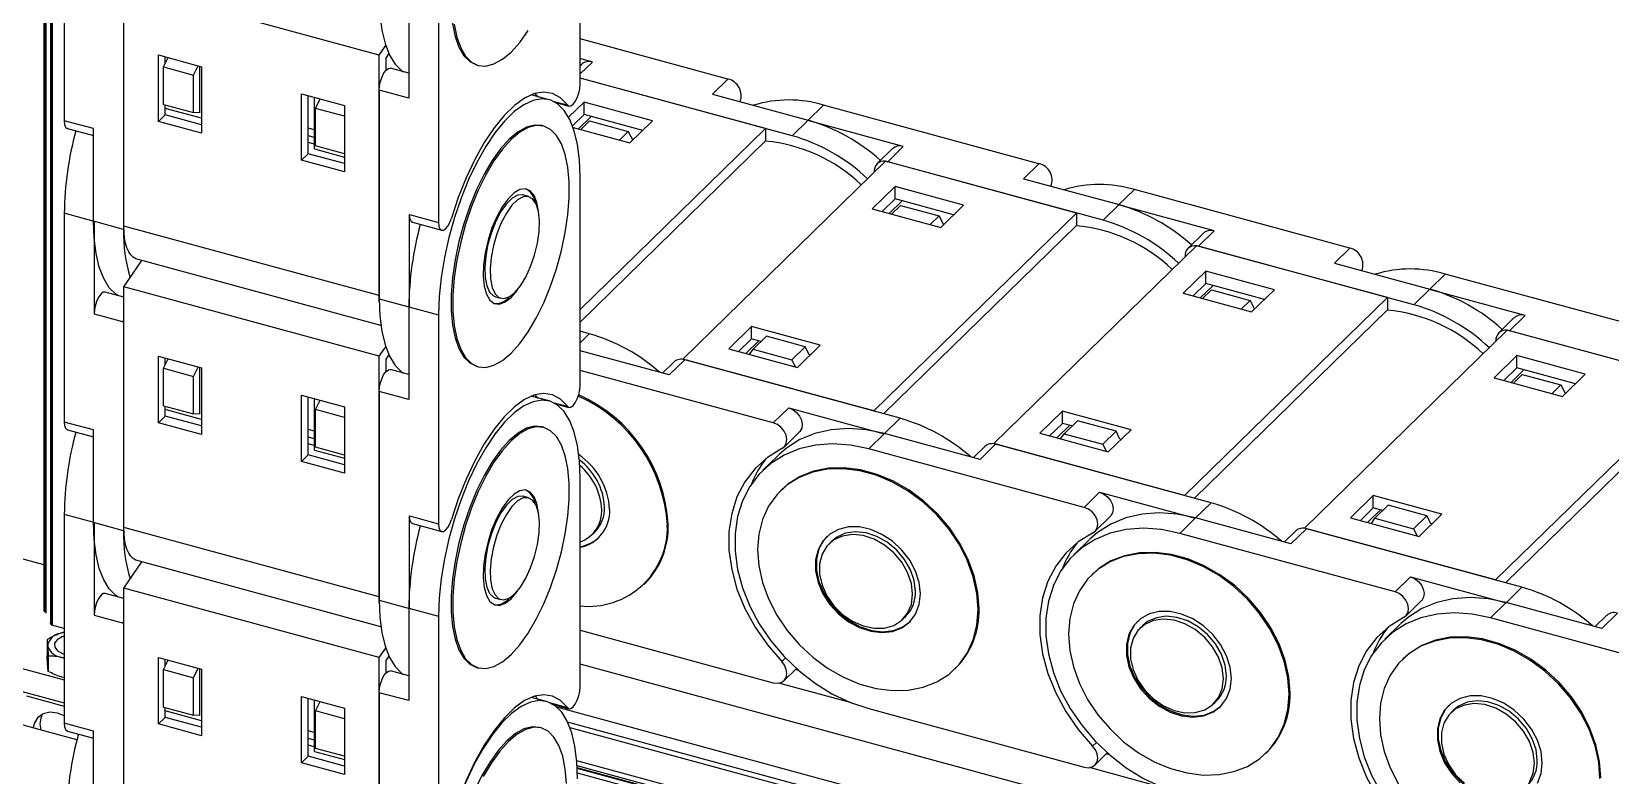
# Model space of a CAD drawing. Header units: millimetres. Extents: x 0 to 3353, y 0 to 2591.
# Drawn here: x 1876 to 2081.7, y 2197.6 to 2294.6 of the extents above; entities that cross this region are included whole.
import ezdxf

# ---------------------------------------------------------------- set-up
doc = ezdxf.new("R2010")
doc.units = ezdxf.units.MM
doc.header["$LTSCALE"] = 12

msp = doc.modelspace()

# ---------------------------------------------------------------- linework, layer by layer
at = {"color": 7, "linetype": 'Continuous', "lineweight": 25}
for p, q in [((1947.48, 2287.69), (1947.48, 2314.89)), ((1880.27, 2310.15), (1880.27, 2282.95)), ((1921.28, 2291.51), (1888.03, 2300.55)), ((1888.03, 2269.22), (1888.03, 2300.55)), ((1877.59, 2298.96), (1877.59, 2219.1)), ((1877.68, 2298.77), (1877.68, 2218.91)), ((1925.15, 2297.95), (1925.15, 2285.89)), ((1878.48, 2297.46), (1878.48, 2217.6)), ((1878.54, 2297.34), (1878.54, 2217.4)), ((1878.71, 2297.06), (1878.71, 2217.2)), ((1888.01, 2295.99), (1888.01, 2268.79)), ((1929.05, 2296.89), (1929.05, 2269.7)), ((1921.28, 2291.51), (1922.15, 2292.76)), ((1922.56, 2291.7), (1922.16, 2291.12)), ((1966.75, 2288.36), (1947.48, 2293.6)), ((1892.54, 2291.52), (1898.16, 2289.99)), ((1892.54, 2282.86), (1892.54, 2291.52)), ((1893.2, 2289.95), (1893.81, 2291.17)), ((1893.2, 2289.95), (1897.09, 2288.89)), ((1893.2, 2285.06), (1893.2, 2289.95)), ((1893.42, 2290.39), (1893.42, 2291.28)), ((1897.09, 2288.89), (1897.7, 2290.11)), ((1897.91, 2290.06), (1897.91, 2283.96)), ((1898.16, 2289.99), (1898.16, 2281.33)), ((1921.28, 2260.18), (1921.28, 2291.51)), ((1922.16, 2291.12), (1922.16, 2289.48)), ((1925.15, 2289.13), (1922.76, 2289.78)), ((1934, 2290.21), (1934.22, 2290.15)), ((1949.08, 2290.6), (1947.48, 2291.04)), ((1947.68, 2290.32), (1947.48, 2290.12)), ((1897.09, 2284), (1897.09, 2288.89)), ((1975.11, 2280.99), (1947.48, 2288.5)), ((1971.65, 2281.92), (1947.48, 2288.49)), ((1966.75, 2288.36), (1964.75, 2286.4)), ((1911.16, 2277.8), (1911.16, 2286.46)), ((1911.16, 2286.46), (1916.77, 2284.93)), ((1912.04, 2278.65), (1912.04, 2286.22)), ((1912.86, 2279.28), (1912.86, 2285.99)), ((1913.02, 2284.56), (1913.63, 2285.78)), ((1921.31, 2286.94), (1921.31, 2259.74)), ((1925.15, 2285.89), (1921.31, 2286.94)), ((1943.44, 2285.69), (1941.11, 2286.32)), ((1942.01, 2286.03), (1941.62, 2286.5)), ((1964.75, 2286.4), (1977.19, 2283.02)), ((1893.42, 2283.71), (1892.54, 2282.86)), ((1893.2, 2285.06), (1897.09, 2284)), ((1893.42, 2283.71), (1893.42, 2285)), ((1898.16, 2283.27), (1893.42, 2284.56)), ((1898.16, 2282.43), (1893.42, 2283.71)), ((1897.91, 2283.96), (1897.09, 2284)), ((1916.77, 2283.54), (1913.02, 2284.56)), ((1913.02, 2279.67), (1913.02, 2284.56)), ((1916.77, 2284.93), (1916.77, 2276.27)), ((1944.3, 2285.32), (1946.02, 2284.85)), ((1948, 2285.38), (1945.99, 2283.41)), ((1948, 2283.76), (1946.49, 2282.29)), ((1947.27, 2281.88), (1948.94, 2283.51)), ((1956.93, 2282.95), (1948, 2285.38)), ((1948, 2283.76), (1948, 2285.38)), ((1955.64, 2281.69), (1948, 2283.76)), ((1977.14, 2282.97), (1979.2, 2284.98)), ((2007.26, 2277.35), (1979.2, 2284.98)), ((1884.07, 2281.92), (1880.27, 2282.95)), ((1880.68, 2281.93), (1884.07, 2281.01)), ((1884.07, 2269.86), (1884.07, 2281.92)), ((1898.16, 2281.33), (1892.54, 2282.86)), ((1912.86, 2281.75), (1912.04, 2281.98)), ((1942.75, 2282.25), (1942.52, 2282.31)), ((1946.57, 2282.07), (1953.97, 2280.06)), ((1947.48, 2258.33), (1971.65, 2281.92)), ((1948.72, 2282.92), (1947.57, 2281.8)), ((1948.72, 2282.92), (1953.76, 2281.55)), ((1953.76, 2281.55), (1952.61, 2280.43)), ((1953.76, 2281.55), (1954.33, 2280.41)), ((1953.97, 2280.06), (1956.93, 2282.95)), ((1971.65, 2281.92), (1971.65, 2280.31)), ((1975.11, 2280.99), (1977.19, 2283.02)), ((1989.59, 2279.59), (1977.14, 2282.97)), ((1912.86, 2280.76), (1912.04, 2280.99)), ((1912.86, 2279.88), (1912.04, 2280.11)), ((1912.86, 2279.28), (1916.77, 2278.21)), ((1916.77, 2278.65), (1913.02, 2279.67)), ((1971.65, 2280.31), (1947.48, 2256.71)), ((1988.19, 2279.31), (1986.16, 2277.33)), ((1987.56, 2277.61), (1989.59, 2279.59)), ((1912.04, 2278.65), (1911.16, 2277.8)), ((1916.77, 2276.27), (1911.16, 2277.8)), ((1916.77, 2277.37), (1912.04, 2278.65)), ((1960.86, 2251.89), (1987.28, 2277.67)), ((2012.16, 2270.91), (1987.28, 2277.67)), ((1987.33, 2277.66), (1987.56, 2277.61)), ((2015.62, 2269.98), (1987.56, 2277.61)), ((2007.26, 2277.35), (2005.25, 2275.39)), ((1947.48, 2248.43), (1947.48, 2275.63)), ((2005.25, 2275.39), (2017.7, 2272.01)), ((1940.77, 2273.07), (1940.07, 2273.27)), ((1988.51, 2274.37), (1985.54, 2271.47)), ((1997.44, 2271.94), (1988.51, 2274.37)), ((1988.51, 2272.76), (1988.51, 2274.37)), ((2017.65, 2271.97), (2019.7, 2273.97)), ((2047.77, 2266.34), (2019.7, 2273.97)), ((1985.54, 2271.47), (1994.48, 2269.05)), ((1988.51, 2272.76), (1986.84, 2271.12)), ((1987.77, 2270.87), (1989.44, 2272.5)), ((1989.23, 2271.91), (1988.07, 2270.79)), ((1996.15, 2270.68), (1988.51, 2272.76)), ((1989.23, 2271.91), (1994.27, 2270.54)), ((1994.48, 2269.05), (1997.44, 2271.94)), ((2015.62, 2269.98), (2017.7, 2272.01)), ((2030.09, 2268.58), (2017.65, 2271.97)), ((1884.16, 2269.83), (1880.27, 2270.89)), ((1880.27, 2270.89), (1880.27, 2243.69)), ((1888.01, 2268.79), (1884.07, 2269.86)), ((1884.16, 2269.83), (1884.16, 2257.77)), ((1921.28, 2260.18), (1888.03, 2269.22)), ((1925.24, 2270.73), (1929.05, 2269.7)), ((1925.24, 2258.69), (1925.24, 2270.73)), ((1925.65, 2269.71), (1929.45, 2268.68)), ((1985.74, 2245.13), (2012.16, 2270.91)), ((2012.16, 2269.3), (1987.02, 2244.77)), ((1994.27, 2270.54), (1993.11, 2269.42)), ((1994.27, 2270.54), (1994.84, 2269.4)), ((2012.16, 2270.91), (2012.16, 2269.3)), ((2028.7, 2268.3), (2026.67, 2266.32)), ((2028.06, 2266.6), (2030.09, 2268.58)), ((1921.53, 2256.27), (1889.59, 2264.95)), ((2001.37, 2240.88), (2027.78, 2266.66)), ((2052.66, 2259.9), (2027.78, 2266.66)), ((2027.83, 2266.65), (2028.06, 2266.6)), ((2056.13, 2258.97), (2028.06, 2266.6)), ((2047.77, 2266.34), (2045.76, 2264.38)), ((1888.03, 2261.29), (1890.4, 2264.73)), ((2029.01, 2263.36), (2026.05, 2260.47)), ((2037.95, 2260.93), (2029.01, 2263.36)), ((2029.01, 2261.75), (2029.01, 2263.36)), ((2045.76, 2264.38), (2058.2, 2261)), ((2058.16, 2260.96), (2060.21, 2262.96)), ((2088.27, 2255.33), (2060.21, 2262.96)), ((1921.28, 2252.25), (1888.03, 2261.29)), ((1888.03, 2229.96), (1888.03, 2261.29)), ((2029.01, 2261.75), (2027.34, 2260.12)), ((2028.28, 2259.86), (2029.95, 2261.49)), ((2029.73, 2260.91), (2028.58, 2259.78)), ((2036.66, 2259.67), (2029.01, 2261.75)), ((2029.73, 2260.91), (2034.78, 2259.54)), ((2034.98, 2258.04), (2037.95, 2260.93)), ((2056.13, 2258.97), (2058.2, 2261)), ((2070.6, 2257.57), (2058.16, 2260.96)), ((1888.03, 2259.96), (1885.62, 2260.62)), ((1921.31, 2259.41), (1921.28, 2260.18)), ((1936.46, 2260), (1937.17, 2259.81)), ((2026.05, 2260.47), (2034.98, 2258.04)), ((2026.25, 2234.12), (2052.66, 2259.9)), ((2034.78, 2259.54), (2033.62, 2258.41)), ((2034.78, 2259.54), (2035.34, 2258.39)), ((2052.66, 2259.9), (2052.66, 2258.29)), ((1884.16, 2257.77), (1888.01, 2256.73)), ((1888.01, 2256.73), (1888.03, 2257.12)), ((1888.01, 2256.73), (1888.01, 2229.53)), ((1925.15, 2258.69), (1929.05, 2257.64)), ((1925.15, 2258.69), (1925.15, 2246.63)), ((1929.05, 2257.64), (1929.05, 2230.44)), ((2052.66, 2258.29), (2027.53, 2233.76)), ((2069.2, 2257.29), (2067.17, 2255.31)), ((2068.57, 2255.59), (2070.6, 2257.57)), ((1948.67, 2255.19), (1947.48, 2255.51)), ((1969.82, 2256.12), (1966.85, 2253.23)), ((1978.75, 2253.7), (1969.82, 2256.12)), ((1969.82, 2254.51), (1969.82, 2256.12)), ((1970.02, 2253.17), (1971.76, 2254.87)), ((1976.8, 2253.5), (1971.76, 2254.87)), ((2041.88, 2229.87), (2068.29, 2255.65)), ((2093.17, 2248.89), (2068.29, 2255.65)), ((2068.34, 2255.64), (2068.57, 2255.59)), ((2096.63, 2247.97), (2068.57, 2255.59)), ((1921.28, 2252.25), (1922.15, 2253.5)), ((1959.09, 2249.82), (1947.48, 2252.98)), ((1966.85, 2253.23), (1975.79, 2250.8)), ((1969.82, 2254.51), (1968.14, 2252.88)), ((1970.75, 2254.26), (1969.08, 2252.63)), ((1969.56, 2252.49), (1970.02, 2253.17)), ((1971.05, 2254.18), (1969.82, 2254.51)), ((1970.02, 2253.17), (1975.06, 2251.8)), ((1975.06, 2251.8), (1976.8, 2253.5)), ((1975.79, 2250.8), (1978.75, 2253.7)), ((1977.31, 2252.48), (1976.8, 2253.5)), ((1892.54, 2252.26), (1898.16, 2250.73)), ((1892.54, 2243.6), (1892.54, 2252.26)), ((1893.2, 2250.69), (1893.81, 2251.91)), ((1893.2, 2250.69), (1897.09, 2249.63)), ((1893.2, 2245.8), (1893.2, 2250.69)), ((1893.42, 2251.13), (1893.42, 2252.02)), ((1897.09, 2249.63), (1897.7, 2250.85)), ((1897.91, 2250.8), (1897.91, 2244.71)), ((1898.16, 2250.73), (1898.16, 2242.07)), ((1921.28, 2220.93), (1921.28, 2252.25)), ((1922.56, 2252.44), (1922.16, 2251.86)), ((1922.16, 2251.86), (1922.16, 2250.22)), ((1925.15, 2249.87), (1922.76, 2250.52)), ((1934, 2250.95), (1934.22, 2250.89)), ((1959.72, 2251.52), (1958.22, 2250.06)), ((1961.12, 2251.81), (1959.09, 2249.82)), ((1960.86, 2251.89), (1960.85, 2251.86)), ((1985.74, 2245.13), (1960.86, 2251.89)), ((1989.18, 2244.18), (1961.12, 2251.81)), ((1975.06, 2251.8), (1975.52, 2250.87)), ((1977.46, 2252.44), (1977.31, 2252.48)), ((2069.52, 2252.35), (2066.56, 2249.46)), ((2069.52, 2250.74), (2067.85, 2249.11)), ((2068.79, 2248.85), (2070.46, 2250.48)), ((2078.45, 2249.92), (2069.52, 2252.35)), ((2069.52, 2250.74), (2069.52, 2252.35)), ((2077.16, 2248.66), (2069.52, 2250.74)), ((1897.09, 2244.74), (1897.09, 2249.63)), ((1972.65, 2243.58), (1947.48, 2250.42)), ((2066.56, 2249.46), (2075.49, 2247.03)), ((2066.76, 2223.11), (2093.17, 2248.89)), ((2070.24, 2249.9), (2069.09, 2248.77)), ((2070.24, 2249.9), (2075.28, 2248.53)), ((2075.28, 2248.53), (2074.13, 2247.4)), ((2075.28, 2248.53), (2075.85, 2247.38)), ((2075.49, 2247.03), (2078.45, 2249.92)), ((1911.16, 2238.54), (1911.16, 2247.2)), ((1911.16, 2247.2), (1916.77, 2245.67)), ((1912.04, 2239.4), (1912.04, 2246.96)), ((1912.86, 2240.02), (1912.86, 2246.73)), ((1913.02, 2245.3), (1913.63, 2246.53)), ((1921.31, 2247.68), (1921.31, 2220.48)), ((1925.15, 2246.63), (1921.31, 2247.68)), ((1943.44, 2246.43), (1941.11, 2247.07)), ((1942.01, 2246.77), (1941.62, 2247.24)), ((2093.17, 2247.28), (2068.04, 2222.75)), ((1893.42, 2244.46), (1892.54, 2243.6)), ((1893.2, 2245.8), (1897.09, 2244.74)), ((1893.42, 2244.46), (1893.42, 2245.74)), ((1898.16, 2244.02), (1893.42, 2245.3)), ((1898.16, 2243.17), (1893.42, 2244.46)), ((1897.91, 2244.71), (1897.09, 2244.74)), ((1916.77, 2244.28), (1913.02, 2245.3)), ((1913.02, 2240.41), (1913.02, 2245.3)), ((1916.77, 2245.67), (1916.77, 2237.01)), ((1944.3, 2246.06), (1946.02, 2245.59)), ((1972.65, 2243.58), (1974.66, 2245.53)), ((1974.66, 2245.53), (1987.1, 2242.15)), ((1985.74, 2245.13), (1985.74, 2245.11)), ((2010.32, 2245.12), (2007.36, 2242.22)), ((2019.26, 2242.69), (2010.32, 2245.12)), ((2010.32, 2243.5), (2010.32, 2245.12)), ((1884.07, 2242.66), (1880.27, 2243.69)), ((1880.68, 2242.68), (1884.07, 2241.75)), ((1884.07, 2230.6), (1884.07, 2242.66)), ((1898.16, 2242.07), (1892.54, 2243.6)), ((1912.86, 2242.49), (1912.04, 2242.72)), ((1942.75, 2243), (1942.52, 2243.06)), ((1974.05, 2240.43), (1976.06, 2242.39)), ((1989.18, 2244.18), (1987.1, 2242.15)), ((2010.32, 2243.5), (2008.65, 2241.87)), ((2011.26, 2243.25), (2009.59, 2241.62)), ((2011.56, 2243.17), (2010.32, 2243.5)), ((2010.53, 2242.16), (2012.27, 2243.86)), ((2017.31, 2242.49), (2012.27, 2243.86)), ((2015.57, 2240.79), (2017.31, 2242.49)), ((2016.29, 2239.8), (2019.26, 2242.69)), ((2017.82, 2241.47), (2017.31, 2242.49)), ((1912.86, 2241.5), (1912.04, 2241.73)), ((1912.86, 2240.62), (1912.04, 2240.85)), ((1916.77, 2239.39), (1913.02, 2240.41)), ((1987.15, 2242.2), (1985.1, 2240.19)), ((2013.16, 2232.57), (1985.1, 2240.19)), ((1999.59, 2238.82), (1987.15, 2242.2)), ((2000.23, 2240.51), (1998.73, 2239.05)), ((2001.62, 2240.8), (1999.59, 2238.82)), ((2001.37, 2240.88), (2001.36, 2240.85)), ((2026.25, 2234.12), (2001.37, 2240.88)), ((2029.69, 2233.17), (2001.62, 2240.8)), ((2007.36, 2242.22), (2016.29, 2239.8)), ((2010.07, 2241.49), (2010.53, 2242.16)), ((2010.53, 2242.16), (2015.57, 2240.79)), ((2015.57, 2240.79), (2016.03, 2239.87)), ((2017.96, 2241.43), (2017.82, 2241.47)), ((1912.04, 2239.4), (1911.16, 2238.54)), ((1916.77, 2237.01), (1911.16, 2238.54)), ((1916.77, 2238.11), (1912.04, 2239.4)), ((1912.86, 2240.02), (1916.77, 2238.96)), ((1973.31, 2239.36), (1971.3, 2237.4)), ((1947.48, 2209.17), (1947.48, 2236.37)), ((1973.75, 2234.89), (1973.63, 2234.78)), ((2013.16, 2232.57), (2015.17, 2234.53)), ((2015.17, 2234.53), (2027.61, 2231.14)), ((2026.25, 2234.12), (2026.25, 2234.1)), ((2050.83, 2234.11), (2047.87, 2231.21)), ((2059.76, 2231.68), (2050.83, 2234.11)), ((2050.83, 2232.5), (2050.83, 2234.11)), ((1940.77, 2233.82), (1940.07, 2234.01)), ((2029.69, 2233.17), (2027.61, 2231.14)), ((2050.83, 2232.5), (2049.16, 2230.86)), ((2051.77, 2232.24), (2050.09, 2230.61)), ((2052.07, 2232.16), (2050.83, 2232.5)), ((2051.04, 2231.15), (2052.77, 2232.85)), ((2057.82, 2231.48), (2052.77, 2232.85)), ((1881.92, 2202.29), (1776.6, 2230.91)), ((1884.16, 2230.58), (1880.27, 2231.63)), ((1880.27, 2231.63), (1880.27, 2204.44)), ((1888.01, 2229.53), (1884.07, 2230.6)), ((1884.16, 2230.58), (1884.16, 2218.52)), ((1921.28, 2220.93), (1888.03, 2229.96)), ((1925.24, 2231.47), (1929.05, 2230.44)), ((1925.24, 2219.41), (1925.24, 2231.47)), ((1925.65, 2230.45), (1929.45, 2229.42)), ((2014.56, 2229.42), (2016.56, 2231.38)), ((2027.66, 2231.19), (2025.6, 2229.18)), ((2040.1, 2227.81), (2027.66, 2231.19)), ((2047.87, 2231.21), (2056.8, 2228.79)), ((2050.58, 2230.48), (2051.04, 2231.15)), ((2051.04, 2231.15), (2056.08, 2229.78)), ((2056.08, 2229.78), (2057.82, 2231.48)), ((2056.8, 2228.79), (2059.76, 2231.68)), ((2058.32, 2230.46), (2057.82, 2231.48)), ((2058.47, 2230.42), (2058.32, 2230.46)), ((1949.02, 2228.99), (1949.39, 2229.35)), ((1980.3, 2228.18), (1979.92, 2227.82)), ((2013.82, 2228.35), (2011.81, 2226.39)), ((2053.67, 2221.56), (2025.6, 2229.18)), ((2040.73, 2229.51), (2039.23, 2228.04)), ((2042.13, 2229.79), (2040.1, 2227.81)), ((2041.88, 2229.87), (2041.87, 2229.84)), ((2066.76, 2223.11), (2041.88, 2229.87)), ((2070.19, 2222.16), (2042.13, 2229.79)), ((2056.08, 2229.78), (2056.54, 2228.86)), ((1877.59, 2225.07), (1873.48, 2226.19)), ((1888.03, 2222.03), (1890.4, 2225.47)), ((1921.53, 2217.02), (1889.59, 2225.69)), ((2014.25, 2223.88), (2014.14, 2223.77)), ((1921.28, 2213), (1888.03, 2222.03)), ((1888.03, 2190.71), (1888.03, 2222.03)), ((1955.82, 2222.53), (1955.94, 2222.64)), ((2053.67, 2221.56), (2055.67, 2223.52)), ((2055.67, 2223.52), (2068.12, 2220.13)), ((2066.76, 2223.11), (2066.76, 2223.1)), ((2070.19, 2222.16), (2068.12, 2220.13)), ((1888.03, 2220.7), (1885.62, 2221.36)), ((1921.31, 2220.15), (1921.28, 2220.93)), ((1921.31, 2220.48), (1925.24, 2219.41)), ((1936.46, 2220.74), (1937.17, 2220.55)), ((2055.06, 2218.41), (2057.07, 2220.37)), ((2068.16, 2220.18), (2066.11, 2218.18)), ((2080.61, 2216.8), (2068.16, 2220.18)), ((1877.58, 2219.15), (1877.59, 2219.16)), ((1877.59, 2219.13), (1877.58, 2219.15)), ((1884.16, 2218.52), (1888.01, 2217.47)), ((1888.01, 2217.47), (1888.03, 2217.86)), ((1925.15, 2219.44), (1929.05, 2218.38)), ((1925.15, 2219.44), (1925.15, 2207.38)), ((1929.05, 2218.38), (1929.05, 2191.18)), ((1989.53, 2217.98), (1989.9, 2218.34)), ((2094.17, 2210.55), (2066.11, 2218.18)), ((2081.24, 2218.5), (2079.74, 2217.03)), ((2082.64, 2218.78), (2080.61, 2216.8)), ((1878.48, 2217.49), (1878.5, 2217.52)), ((1878.65, 2217.21), (1878.48, 2217.49)), ((1880.27, 2216.77), (1878.65, 2217.21)), ((1888.01, 2217.47), (1888.01, 2190.27)), ((1947.48, 2216.56), (1972.65, 2209.72)), ((2020.8, 2217.18), (2020.43, 2216.81)), ((2054.32, 2217.34), (2052.31, 2215.38)), ((1861.59, 2215.15), (1880.27, 2210.08)), ((1878.03, 2215.32), (1878.03, 2213.28)), ((1921.28, 2213), (1922.15, 2214.24)), ((1861.59, 2212.15), (1880.27, 2207.08)), ((1878.18, 2213.24), (1878.18, 2211.2)), ((1879.97, 2213.02), (1880.27, 2212.95)), ((1892.54, 2213), (1898.16, 2211.47)), ((1892.54, 2204.34), (1892.54, 2213)), ((1893.2, 2211.43), (1893.81, 2212.65)), ((1893.2, 2211.43), (1897.09, 2210.37)), ((1893.2, 2206.54), (1893.2, 2211.43)), ((1893.42, 2211.87), (1893.42, 2212.76)), ((1897.09, 2210.37), (1897.7, 2211.6)), ((1897.91, 2211.54), (1897.91, 2205.45)), ((1898.16, 2211.47), (1898.16, 2202.81)), ((1921.28, 2181.67), (1921.28, 2213)), ((1922.56, 2213.18), (1922.16, 2212.6)), ((1922.16, 2212.6), (1922.16, 2210.96)), ((1934, 2211.69), (1934.22, 2211.63)), ((1974.05, 2210), (1975.67, 2211.58)), ((1975.95, 2211.32), (1975.53, 2211.44)), ((1996.33, 2211.52), (1996.45, 2211.64)), ((2054.76, 2212.88), (2054.64, 2212.76)), ((1880.24, 2210.4), (1879.97, 2210.45)), ((1897.09, 2205.49), (1897.09, 2210.37)), ((1925.15, 2210.61), (1922.76, 2211.26)), ((1875.34, 2208.01), (1880.27, 2206.67)), ((1911.16, 2199.28), (1911.16, 2207.94)), ((1911.16, 2207.94), (1916.77, 2206.41)), ((1912.04, 2200.14), (1912.04, 2207.7)), ((1912.86, 2200.76), (1912.86, 2207.48)), ((1921.31, 2208.42), (1921.31, 2181.22)), ((1925.15, 2207.38), (1921.31, 2208.42)), ((1943.11, 2207.26), (1941.11, 2207.81)), ((1942.01, 2207.52), (1941.62, 2207.98)), ((2030.03, 2206.97), (2030.41, 2207.34)), ((1893.2, 2206.54), (1897.09, 2205.49)), ((1893.42, 2205.2), (1893.42, 2206.48)), ((1898.16, 2204.76), (1893.42, 2206.05)), ((1897.91, 2205.45), (1897.09, 2205.49)), ((1913.02, 2206.04), (1913.63, 2207.27)), ((1916.77, 2205.02), (1913.02, 2206.04)), ((1913.02, 2201.16), (1913.02, 2206.04)), ((1916.77, 2206.41), (1916.77, 2197.76)), ((1943.97, 2206.89), (1946.02, 2206.33)), ((2622.06, 2022.36), (1944.47, 2206.52)), ((1985.1, 2206.34), (2013.16, 2198.71)), ((2061.31, 2206.17), (2060.93, 2205.8)), ((1884.07, 2203.4), (1880.27, 2204.44)), ((1880.68, 2203.42), (1884.07, 2202.49)), ((1884.07, 2191.34), (1884.07, 2203.4)), ((1893.42, 2205.2), (1892.54, 2204.34)), ((1898.16, 2202.81), (1892.54, 2204.34)), ((1898.16, 2203.91), (1893.42, 2205.2)), ((1912.86, 2203.23), (1912.04, 2203.46)), ((1942.41, 2203.83), (1942.19, 2203.89)), ((1912.86, 2202.24), (1912.04, 2202.47)), ((1912.86, 2201.37), (1912.04, 2201.59)), ((1916.77, 2200.14), (1913.02, 2201.16)), ((1912.04, 2200.14), (1911.16, 2199.28)), ((1916.77, 2197.76), (1911.16, 2199.28)), ((1916.77, 2198.85), (1912.04, 2200.14)), ((1912.86, 2200.76), (1916.77, 2199.7)), ((2014.56, 2198.99), (2016.17, 2200.57)), ((2016.46, 2200.32), (2016.03, 2200.43)), ((2036.84, 2200.51), (2036.95, 2200.63)), ((2597.14, 2021.97), (1947.11, 2198.63))]:
    msp.add_line(p, q, dxfattribs=at)
at = {"color": 8, "linetype": 'Continuous', "lineweight": 25}
for p, q in [((1877.61, 2298.89), (1877.61, 2219.02)), ((1877.85, 2298.64), (1877.85, 2218.77)), ((1947.48, 2289.04), (1949.08, 2290.6)), ((1943.95, 2285.51), (1945.82, 2285)), ((1921.31, 2259.74), (1925.15, 2258.69)), ((1948.67, 2255.19), (1947.48, 2254.02)), ((1943.95, 2246.25), (1945.82, 2245.74)), ((2625.63, 2027.83), (1947.48, 2212.14)), ((1973.75, 2212.48), (1974.24, 2212.95)), ((1982.83, 2207.09), (1973.36, 2209.67)), ((1943.62, 2207.08), (1945.82, 2206.48)), ((2621.56, 2020.95), (1945.85, 2204.59)), ((2621.35, 2020.35), (1946.17, 2203.85)), ((2014.26, 2201.47), (2014.75, 2201.94)), ((2597.66, 2022.73), (1947.05, 2199.55)), ((2597.27, 2022.18), (1947.1, 2198.88)), ((2597.09, 2021.89), (1947.12, 2198.54)), ((2596.73, 2021.37), (1947.14, 2197.92)), ((2023.34, 2196.08), (2013.87, 2198.66))]:
    msp.add_line(p, q, dxfattribs=at)
at = {"color": 7, "linetype": 'Continuous', "lineweight": 25, "flags": 128}
for points in [[(1942.52, 2321.57), (1941.55, 2321.65), (1940.5, 2321.38), (1939.39, 2320.77), (1938.26, 2319.82), (1937.13, 2318.56), (1936.03, 2317.02), (1934.97, 2315.23), (1933.99, 2313.23), (1933.1, 2311.07), (1932.33, 2308.79), (1931.7, 2306.44), (1931.2, 2304.09), (1930.87, 2301.77), (1930.7, 2299.55), (1930.7, 2297.47), (1930.87, 2295.57), (1931.2, 2293.91), (1931.7, 2292.52), (1932.33, 2291.42), (1933.1, 2290.65), (1933.99, 2290.21), (1934, 2290.21)], [(1921.31, 2299), (1921.39, 2296.78), (1921.65, 2294.76), (1922.07, 2293), (1922.65, 2291.51), (1923.37, 2290.33), (1924.23, 2289.48), (1924.48, 2289.31)], [(1931.09, 2295.51), (1931.42, 2293.85), (1931.92, 2292.46), (1932.55, 2291.36), (1933.33, 2290.59), (1934.21, 2290.15), (1935.19, 2290.07), (1936.25, 2290.34), (1937.35, 2290.95), (1938.48, 2291.9)], [(1938.48, 2291.9), (1939.61, 2293.16), (1940.72, 2294.7)], [(1921.31, 2286.94), (1921.35, 2287.5), (1921.48, 2288.1), (1921.68, 2288.67), (1921.93, 2289.17), (1922.22, 2289.54), (1922.5, 2289.75), (1922.76, 2289.78), (1922.76, 2289.78)], [(1945.82, 2285), (1946.03, 2284.85), (1946.29, 2284.88), (1946.57, 2285.09), (1946.85, 2285.46), (1947.11, 2285.95), (1947.31, 2286.53), (1947.44, 2287.12), (1947.48, 2287.69)], [(1947.48, 2275.63), (1947.39, 2277.85), (1947.14, 2279.86), (1946.72, 2281.63), (1946.14, 2283.12), (1945.41, 2284.29), (1944.55, 2285.15), (1943.58, 2285.65), (1942.5, 2285.8), (1941.35, 2285.6), (1940.14, 2285.04), (1938.89, 2284.14), (1937.63, 2282.91), (1936.39, 2281.38), (1935.18, 2279.57), (1934.02, 2277.52), (1932.95, 2275.28), (1931.97, 2272.86), (1931.11, 2270.34), (1930.39, 2267.74), (1929.81, 2265.13), (1929.39, 2262.54), (1929.13, 2260.03), (1929.05, 2257.64)], [(1945.82, 2285), (1944.92, 2285.93), (1943.89, 2286.49), (1942.75, 2286.68), (1941.53, 2286.48), (1940.25, 2285.89), (1938.93, 2284.94), (1937.6, 2283.64), (1936.27, 2282.01), (1934.99, 2280.09), (1933.77, 2277.91), (1932.64, 2275.51), (1931.61, 2272.94), (1930.71, 2270.26)], [(1880.27, 2282.95), (1880.31, 2282.47), (1880.44, 2282.13), (1880.64, 2281.95), (1880.68, 2281.93)], [(1942.52, 2282.31), (1941.55, 2282.39), (1940.5, 2282.12), (1939.39, 2281.51), (1938.26, 2280.56), (1937.13, 2279.3), (1936.03, 2277.76), (1934.97, 2275.97), (1933.99, 2273.97), (1933.1, 2271.81), (1932.33, 2269.53), (1931.7, 2267.19), (1931.2, 2264.83), (1930.87, 2262.52), (1930.7, 2260.29), (1930.7, 2258.21), (1930.87, 2256.32), (1931.2, 2254.65), (1931.7, 2253.26), (1932.33, 2252.16), (1933.1, 2251.39), (1933.99, 2250.95), (1934, 2250.95)], [(1938.48, 2252.64), (1939.61, 2253.9), (1940.72, 2255.44), (1941.77, 2257.23), (1942.76, 2259.23), (1943.64, 2261.4), (1944.41, 2263.67), (1945.05, 2266.02), (1945.54, 2268.37), (1945.88, 2270.69), (1946.05, 2272.91), (1946.05, 2274.99), (1945.88, 2276.89), (1945.54, 2278.55), (1945.05, 2279.95), (1944.41, 2281.04), (1943.64, 2281.82), (1942.76, 2282.25), (1941.77, 2282.33), (1940.72, 2282.06), (1939.61, 2281.45), (1938.48, 2280.5), (1937.35, 2279.24), (1936.25, 2277.7), (1935.19, 2275.91), (1934.21, 2273.91), (1933.33, 2271.75), (1932.55, 2269.47), (1931.92, 2267.13), (1931.42, 2264.77), (1931.09, 2262.46), (1930.92, 2260.23), (1930.92, 2258.15), (1931.09, 2256.26), (1931.42, 2254.59), (1931.92, 2253.2), (1932.55, 2252.1), (1933.33, 2251.33), (1934.21, 2250.89), (1935.19, 2250.81), (1936.25, 2251.08), (1937.35, 2251.7), (1938.48, 2252.64)], [(1942.06, 2271.03), (1942.05, 2271.13), (1941.84, 2272.31), (1941.48, 2273.22), (1940.97, 2273.82), (1940.35, 2274.08), (1939.64, 2273.99), (1938.87, 2273.56), (1938.09, 2272.79), (1937.33, 2271.74), (1936.62, 2270.44), (1936, 2268.97), (1935.49, 2267.38), (1935.12, 2265.75), (1934.91, 2264.16), (1934.87, 2262.69), (1935, 2261.39), (1935.29, 2260.34), (1935.73, 2259.58), (1936.3, 2259.15), (1936.97, 2259.06), (1937.71, 2259.33), (1938.48, 2259.93), (1938.48, 2259.93)], [(1940.07, 2273.27), (1940.03, 2273.28), (1939.36, 2273.24), (1938.64, 2272.85), (1937.89, 2272.12), (1937.17, 2271.1), (1936.5, 2269.84), (1935.93, 2268.4), (1935.48, 2266.87), (1935.19, 2265.32), (1935.06, 2263.85), (1935.1, 2262.53), (1935.32, 2261.42), (1935.69, 2260.6), (1936.2, 2260.11), (1936.46, 2260)], [(1938.97, 2260.55), (1939.71, 2261.43), (1940.41, 2262.58), (1941.03, 2263.94), (1941.54, 2265.43), (1941.92, 2266.98), (1942.13, 2268.5), (1942.17, 2269.91), (1942.04, 2271.13), (1941.75, 2272.1), (1941.3, 2272.76), (1940.73, 2273.08), (1940.07, 2273.05), (1939.34, 2272.66), (1938.6, 2271.93), (1937.87, 2270.91), (1937.21, 2269.64), (1936.64, 2268.21), (1936.19, 2266.67), (1935.9, 2265.13), (1935.77, 2263.66), (1935.81, 2262.33), (1936.02, 2261.23), (1936.4, 2260.41), (1936.91, 2259.91), (1937.53, 2259.77), (1938.23, 2259.98), (1938.97, 2260.55)], [(1887.25, 2260.17), (1887, 2260.34), (1886.14, 2261.19), (1885.41, 2262.37), (1884.84, 2263.86), (1884.41, 2265.63), (1884.16, 2267.64), (1884.07, 2269.86)], [(1889.59, 2264.95), (1889.25, 2265.16), (1888.94, 2265.47), (1888.67, 2265.88), (1888.44, 2266.39), (1888.26, 2266.99), (1888.14, 2267.66), (1888.06, 2268.41), (1888.03, 2269.22)], [(1925.65, 2269.71), (1925.62, 2269.72), (1925.42, 2269.91), (1925.29, 2270.25), (1925.24, 2270.73)], [(1929.05, 2269.7), (1929.09, 2269.22), (1929.22, 2268.87), (1929.42, 2268.69), (1929.67, 2268.69), (1929.95, 2268.87), (1930.24, 2269.22), (1930.5, 2269.69), (1930.71, 2270.26)], [(1938.48, 2259.93), (1939.26, 2260.84), (1939.31, 2260.91)], [(1885.62, 2260.62), (1885.62, 2260.62), (1885.36, 2260.59), (1885.07, 2260.38), (1884.79, 2260), (1884.53, 2259.51), (1884.33, 2258.94), (1884.21, 2258.34), (1884.16, 2257.77)], [(1921.31, 2259.74), (1921.39, 2257.52), (1921.65, 2255.51), (1922.07, 2253.74), (1922.65, 2252.25), (1923.37, 2251.07), (1924.23, 2250.22), (1924.48, 2250.05)], [(1921.31, 2247.68), (1921.35, 2248.24), (1921.48, 2248.84), (1921.68, 2249.41), (1921.93, 2249.91), (1922.22, 2250.28), (1922.5, 2250.49), (1922.76, 2250.52), (1922.76, 2250.52)], [(1945.82, 2245.74), (1946.03, 2245.59), (1946.29, 2245.62), (1946.57, 2245.83), (1946.85, 2246.2), (1947.11, 2246.7), (1947.31, 2247.27), (1947.44, 2247.87), (1947.48, 2248.43)], [(1947.48, 2236.37), (1947.39, 2238.59), (1947.14, 2240.6), (1946.72, 2242.37), (1946.14, 2243.86), (1945.41, 2245.04), (1944.55, 2245.89), (1943.58, 2246.39), (1942.5, 2246.54), (1941.35, 2246.34), (1940.14, 2245.78), (1938.89, 2244.88), (1937.63, 2243.65), (1936.39, 2242.12), (1935.18, 2240.31), (1934.02, 2238.27), (1932.95, 2236.02), (1931.97, 2233.61), (1931.11, 2231.08), (1930.39, 2228.48), (1929.81, 2225.87), (1929.39, 2223.28), (1929.13, 2220.77), (1929.05, 2218.38)], [(1945.82, 2245.74), (1944.92, 2246.67), (1943.89, 2247.24), (1942.75, 2247.42), (1941.53, 2247.22), (1940.25, 2246.63), (1938.93, 2245.68), (1937.6, 2244.38), (1936.27, 2242.75), (1934.99, 2240.83), (1933.77, 2238.65), (1932.64, 2236.25), (1931.61, 2233.69), (1930.71, 2231)], [(1974.66, 2245.53), (1975.2, 2245.31), (1975.68, 2244.94), (1976.07, 2244.46), (1976.33, 2243.93), (1976.43, 2243.38), (1976.36, 2242.88), (1976.13, 2242.46), (1976.06, 2242.39)], [(1880.27, 2243.69), (1880.31, 2243.22), (1880.44, 2242.87), (1880.64, 2242.69), (1880.68, 2242.68)], [(1942.52, 2243.06), (1941.55, 2243.14), (1940.5, 2242.87), (1939.39, 2242.25), (1938.26, 2241.3), (1937.13, 2240.04), (1936.03, 2238.5), (1934.97, 2236.71), (1933.99, 2234.71), (1933.1, 2232.55), (1932.33, 2230.27), (1931.7, 2227.93), (1931.2, 2225.57), (1930.87, 2223.26), (1930.7, 2221.03), (1930.7, 2218.95), (1930.87, 2217.06), (1931.2, 2215.4), (1931.7, 2214), (1932.33, 2212.9), (1933.1, 2212.13), (1933.99, 2211.7), (1934, 2211.69)], [(1938.48, 2213.39), (1939.61, 2214.64), (1940.72, 2216.19), (1941.77, 2217.98), (1942.76, 2219.98), (1943.64, 2222.14), (1944.41, 2224.42), (1945.05, 2226.76), (1945.54, 2229.12), (1945.88, 2231.43), (1946.05, 2233.65), (1946.05, 2235.74), (1945.88, 2237.63), (1945.54, 2239.29), (1945.05, 2240.69), (1944.41, 2241.79), (1943.64, 2242.56), (1942.76, 2242.99), (1941.77, 2243.08), (1940.72, 2242.81), (1939.61, 2242.19), (1938.48, 2241.24), (1937.35, 2239.98), (1936.25, 2238.44), (1935.19, 2236.65), (1934.21, 2234.65), (1933.33, 2232.49), (1932.55, 2230.21), (1931.92, 2227.87), (1931.42, 2225.51), (1931.09, 2223.2), (1930.92, 2220.97), (1930.92, 2218.89), (1931.09, 2217), (1931.42, 2215.33), (1931.92, 2213.94), (1932.55, 2212.84), (1933.33, 2212.07), (1934.21, 2211.64), (1935.19, 2211.55), (1936.25, 2211.82), (1937.35, 2212.44), (1938.48, 2213.39)], [(1973.75, 2240.22), (1974.12, 2240.51), (1974.35, 2240.92), (1974.42, 2241.43), (1974.32, 2241.97), (1974.07, 2242.51), (1973.68, 2242.98), (1973.19, 2243.35), (1972.65, 2243.58)], [(1987.15, 2242.2), (1984.77, 2242.69), (1982.44, 2242.85), (1980.19, 2242.69), (1978.07, 2242.2), (1976.13, 2241.4), (1974.38, 2240.29), (1973.36, 2239.4)], [(1973.75, 2240.22), (1971.88, 2239.08), (1970.27, 2237.63), (1968.94, 2235.91), (1967.92, 2233.94), (1967.23, 2231.77), (1966.88, 2229.44), (1966.88, 2226.99), (1967.23, 2224.47), (1967.92, 2221.92), (1968.94, 2219.4), (1970.27, 2216.96), (1971.88, 2214.64), (1973.75, 2212.48)], [(1985.1, 2240.19), (1982.72, 2240.68), (1980.38, 2240.85), (1978.14, 2240.68), (1976.02, 2240.2), (1974.07, 2239.39), (1972.33, 2238.29), (1970.83, 2236.91), (1969.59, 2235.27), (1968.64, 2233.41), (1968, 2231.36), (1967.67, 2229.16), (1967.67, 2226.85), (1968, 2224.47), (1968.64, 2222.07), (1969.59, 2219.69), (1970.83, 2217.38), (1972.33, 2215.18), (1974.07, 2213.13), (1976.02, 2211.27), (1978.14, 2209.63), (1980.38, 2208.24), (1982.72, 2207.14), (1985.1, 2206.34)], [(1999.35, 2219.24), (1999.19, 2221.36), (1998.71, 2223.52), (1997.93, 2225.67), (1996.85, 2227.77), (1995.52, 2229.76), (1993.94, 2231.61), (1992.17, 2233.26), (1990.23, 2234.69), (1988.18, 2235.86), (1986.05, 2236.75), (1983.91, 2237.33), (1981.78, 2237.6), (1979.73, 2237.54), (1977.79, 2237.17), (1976.02, 2236.48), (1974.45, 2235.49), (1973.11, 2234.22), (1972.03, 2232.71), (1971.25, 2230.99), (1970.77, 2229.09), (1970.61, 2227.06), (1970.77, 2224.94), (1971.25, 2222.78), (1972.03, 2220.63), (1973.11, 2218.53), (1974.45, 2216.54), (1976.02, 2214.7), (1977.79, 2213.04), (1979.73, 2211.61), (1981.78, 2210.44), (1983.91, 2209.55), (1986.05, 2208.97), (1988.18, 2208.7), (1990.23, 2208.76), (1992.17, 2209.13), (1993.94, 2209.82), (1995.52, 2210.81), (1996.85, 2212.08), (1997.93, 2213.59), (1998.71, 2215.31), (1999.19, 2217.21), (1999.35, 2219.24)], [(1999.47, 2219.36), (1999.31, 2221.48), (1998.83, 2223.64), (1998.05, 2225.79), (1996.97, 2227.88), (1995.63, 2229.88), (1994.06, 2231.72), (1992.28, 2233.37), (1990.35, 2234.8), (1988.3, 2235.97), (1986.17, 2236.86), (1984.02, 2237.45), (1981.9, 2237.71), (1979.85, 2237.66), (1977.91, 2237.28), (1976.14, 2236.59), (1974.56, 2235.6), (1973.75, 2234.89)], [(1942.06, 2231.77), (1942.05, 2231.87), (1941.84, 2233.05), (1941.48, 2233.96), (1940.97, 2234.56), (1940.35, 2234.83), (1939.64, 2234.74), (1938.87, 2234.3), (1938.09, 2233.54), (1937.33, 2232.48), (1936.62, 2231.19), (1936, 2229.71), (1935.49, 2228.12), (1935.12, 2226.49), (1934.91, 2224.91), (1934.87, 2223.43), (1935, 2222.14), (1935.29, 2221.08), (1935.73, 2220.32), (1936.3, 2219.89), (1936.97, 2219.8), (1937.71, 2220.07), (1938.48, 2220.67), (1938.48, 2220.67)], [(2015.17, 2234.53), (2015.7, 2234.3), (2016.19, 2233.93), (2016.58, 2233.46), (2016.84, 2232.92), (2016.93, 2232.38), (2016.87, 2231.87), (2016.63, 2231.46), (2016.56, 2231.38)], [(1940.07, 2234.01), (1940.03, 2234.02), (1939.36, 2233.98), (1938.64, 2233.59), (1937.89, 2232.86), (1937.17, 2231.84), (1936.5, 2230.58), (1935.93, 2229.14), (1935.48, 2227.61), (1935.19, 2226.06), (1935.06, 2224.59), (1935.1, 2223.27), (1935.32, 2222.16), (1935.69, 2221.34), (1936.2, 2220.85), (1936.46, 2220.74)], [(1938.97, 2221.29), (1939.71, 2222.17), (1940.41, 2223.32), (1941.03, 2224.68), (1941.54, 2226.17), (1941.92, 2227.72), (1942.13, 2229.24), (1942.17, 2230.65), (1942.04, 2231.87), (1941.75, 2232.84), (1941.3, 2233.5), (1940.73, 2233.83), (1940.07, 2233.79), (1939.34, 2233.4), (1938.6, 2232.67), (1937.87, 2231.65), (1937.21, 2230.38), (1936.64, 2228.95), (1936.19, 2227.42), (1935.9, 2225.87), (1935.77, 2224.4), (1935.81, 2223.07), (1936.02, 2221.97), (1936.4, 2221.15), (1936.91, 2220.65), (1937.53, 2220.51), (1938.23, 2220.73), (1938.97, 2221.29)], [(2014.26, 2229.21), (2014.63, 2229.5), (2014.86, 2229.91), (2014.93, 2230.42), (2014.83, 2230.96), (2014.57, 2231.5), (2014.18, 2231.97), (2013.7, 2232.34), (2013.16, 2232.57)], [(1887.25, 2220.91), (1887, 2221.08), (1886.14, 2221.93), (1885.41, 2223.11), (1884.84, 2224.6), (1884.41, 2226.37), (1884.16, 2228.38), (1884.07, 2230.6)], [(1889.59, 2225.69), (1889.25, 2225.9), (1888.94, 2226.21), (1888.67, 2226.62), (1888.44, 2227.13), (1888.26, 2227.73), (1888.14, 2228.41), (1888.06, 2229.15), (1888.03, 2229.96)], [(1925.65, 2230.45), (1925.62, 2230.46), (1925.42, 2230.65), (1925.29, 2230.99), (1925.24, 2231.47)], [(1929.05, 2230.44), (1929.09, 2229.96), (1929.22, 2229.61), (1929.42, 2229.43), (1929.67, 2229.43), (1929.95, 2229.61), (1930.24, 2229.96), (1930.5, 2230.43), (1930.71, 2231)], [(1991.83, 2221.29), (1991.67, 2222.76), (1991.2, 2224.25), (1990.44, 2225.69), (1989.42, 2227.01), (1988.19, 2228.15), (1986.81, 2229.05), (1985.35, 2229.68), (1983.87, 2230.01), (1982.44, 2230.01), (1981.13, 2229.69), (1980, 2229.07), (1979.11, 2228.17), (1978.48, 2227.04), (1978.17, 2225.72), (1978.17, 2224.28), (1978.48, 2222.79), (1979.11, 2221.32), (1980, 2219.93), (1981.13, 2218.7), (1982.44, 2217.67), (1983.87, 2216.9), (1985.35, 2216.42), (1986.81, 2216.25), (1988.19, 2216.41), (1989.42, 2216.88), (1990.44, 2217.65), (1991.2, 2218.67), (1991.67, 2219.9), (1991.83, 2221.29)], [(2027.66, 2231.19), (2025.28, 2231.68), (2022.94, 2231.84), (2020.7, 2231.68), (2018.58, 2231.19), (2016.63, 2230.39), (2014.89, 2229.28), (2013.86, 2228.39)], [(1979.68, 2228.81), (1979.22, 2228.29), (1978.6, 2227.15), (1978.28, 2225.83), (1978.28, 2224.4), (1978.6, 2222.91), (1979.22, 2221.44), (1980.12, 2220.05), (1981.25, 2218.81), (1982.56, 2217.78), (1983.99, 2217.01), (1985.47, 2216.53), (1986.93, 2216.36), (1988.31, 2216.52), (1989.53, 2217), (1990.51, 2217.72)], [(1990.8, 2221.25), (1990.64, 2222.65), (1990.16, 2224.07), (1989.38, 2225.42), (1988.35, 2226.64), (1987.13, 2227.66), (1985.78, 2228.42), (1984.37, 2228.88), (1982.98, 2229.02), (1981.68, 2228.83), (1980.55, 2228.32), (1979.64, 2227.52), (1979.01, 2226.47), (1978.68, 2225.23), (1978.68, 2223.86), (1979.01, 2222.44), (1979.64, 2221.04), (1980.55, 2219.75), (1981.68, 2218.62), (1982.98, 2217.73), (1984.37, 2217.11), (1985.78, 2216.81), (1987.13, 2216.83), (1988.35, 2217.19), (1989.38, 2217.85), (1990.16, 2218.78), (1990.64, 2219.93), (1990.8, 2221.25)], [(1991.18, 2221.61), (1991.01, 2223.02), (1990.53, 2224.43), (1989.75, 2225.79), (1988.73, 2227), (1987.51, 2228.02), (1986.15, 2228.78), (1984.74, 2229.24), (1983.35, 2229.38), (1982.06, 2229.19), (1980.92, 2228.68), (1980.3, 2228.18)], [(2014.26, 2229.21), (2012.39, 2228.07), (2010.78, 2226.62), (2009.45, 2224.9), (2008.42, 2222.93), (2007.73, 2220.76), (2007.38, 2218.43), (2007.38, 2215.98), (2007.73, 2213.46), (2008.42, 2210.92), (2009.45, 2208.4), (2010.78, 2205.95), (2012.39, 2203.63), (2014.26, 2201.47)], [(2025.6, 2229.18), (2023.22, 2229.67), (2020.89, 2229.84), (2018.64, 2229.67), (2016.53, 2229.19), (2014.58, 2228.38), (2012.84, 2227.28), (2011.33, 2225.9), (2010.09, 2224.26), (2009.14, 2222.4), (2008.5, 2220.35), (2008.18, 2218.15), (2008.18, 2215.84), (2008.5, 2213.46), (2009.14, 2211.06), (2010.09, 2208.68), (2011.33, 2206.37), (2012.84, 2204.17), (2014.58, 2202.12), (2016.53, 2200.26), (2018.64, 2198.62), (2020.89, 2197.24), (2023.22, 2196.13), (2025.6, 2195.33)], [(2039.86, 2208.24), (2039.7, 2210.36), (2039.22, 2212.51), (2038.44, 2214.67), (2037.36, 2216.76), (2036.02, 2218.75), (2034.45, 2220.6), (2032.67, 2222.25), (2030.74, 2223.68), (2028.68, 2224.85), (2026.56, 2225.74), (2024.41, 2226.32), (2022.29, 2226.59), (2020.24, 2226.53), (2018.3, 2226.16), (2016.53, 2225.47), (2014.95, 2224.48), (2013.61, 2223.22), (2012.54, 2221.7), (2011.75, 2219.98), (2011.28, 2218.08), (2011.11, 2216.05), (2011.28, 2213.93), (2011.75, 2211.77), (2012.54, 2209.62), (2013.61, 2207.52), (2014.95, 2205.53), (2016.53, 2203.69), (2018.3, 2202.03), (2020.24, 2200.6), (2022.29, 2199.43), (2024.41, 2198.54), (2026.56, 2197.96), (2028.68, 2197.69), (2030.74, 2197.75), (2032.67, 2198.13), (2034.45, 2198.82), (2036.02, 2199.8), (2037.36, 2201.07), (2038.44, 2202.58), (2039.22, 2204.3), (2039.7, 2206.2), (2039.86, 2208.24)], [(2039.98, 2208.35), (2039.81, 2210.47), (2039.34, 2212.63), (2038.55, 2214.78), (2037.48, 2216.87), (2036.14, 2218.87), (2034.56, 2220.71), (2032.79, 2222.37), (2030.85, 2223.79), (2028.8, 2224.97), (2026.68, 2225.85), (2024.53, 2226.44), (2022.41, 2226.7), (2020.35, 2226.65), (2018.42, 2226.27), (2016.64, 2225.58), (2015.07, 2224.59), (2014.25, 2223.88)], [(2055.67, 2223.52), (2056.21, 2223.29), (2056.7, 2222.92), (2057.09, 2222.45), (2057.34, 2221.91), (2057.44, 2221.37), (2057.37, 2220.86), (2057.14, 2220.45), (2057.07, 2220.37)], [(1885.62, 2221.36), (1885.62, 2221.36), (1885.36, 2221.33), (1885.07, 2221.12), (1884.79, 2220.75), (1884.53, 2220.25), (1884.33, 2219.68), (1884.21, 2219.08), (1884.16, 2218.52)], [(1921.31, 2220.48), (1921.39, 2218.26), (1921.65, 2216.25), (1922.07, 2214.48), (1922.65, 2212.99), (1923.37, 2211.82), (1924.23, 2210.96), (1924.48, 2210.79)], [(1938.48, 2220.67), (1939.26, 2221.59), (1939.31, 2221.66)], [(2054.76, 2218.2), (2055.13, 2218.49), (2055.36, 2218.9), (2055.43, 2219.41), (2055.34, 2219.95), (2055.08, 2220.49), (2054.69, 2220.96), (2054.2, 2221.33), (2053.67, 2221.56)], [(2068.16, 2220.18), (2065.78, 2220.67), (2063.45, 2220.83), (2061.2, 2220.67), (2059.09, 2220.18), (2057.14, 2219.38), (2055.4, 2218.28), (2054.37, 2217.38)], [(2032.34, 2210.28), (2032.18, 2211.75), (2031.71, 2213.24), (2030.94, 2214.68), (2029.92, 2216), (2028.7, 2217.14), (2027.32, 2218.04), (2025.86, 2218.67), (2024.38, 2219), (2022.95, 2219), (2021.64, 2218.69), (2020.51, 2218.06), (2019.61, 2217.16), (2018.99, 2216.03), (2018.67, 2214.71), (2018.67, 2213.28), (2018.99, 2211.79), (2019.61, 2210.31), (2020.51, 2208.93), (2021.64, 2207.69), (2022.95, 2206.66), (2024.38, 2205.89), (2025.86, 2205.41), (2027.32, 2205.24), (2028.7, 2205.4), (2029.92, 2205.87), (2030.94, 2206.64), (2031.71, 2207.66), (2032.18, 2208.89), (2032.34, 2210.28)], [(2020.19, 2217.8), (2019.73, 2217.28), (2019.11, 2216.14), (2018.79, 2214.83), (2018.79, 2213.39), (2019.11, 2211.9), (2019.73, 2210.43), (2020.63, 2209.04), (2021.76, 2207.8), (2023.07, 2206.77), (2024.49, 2206), (2025.97, 2205.52), (2027.44, 2205.36), (2028.81, 2205.51), (2030.04, 2205.99), (2031.02, 2206.71)], [(2031.31, 2210.24), (2031.15, 2211.64), (2030.66, 2213.06), (2029.89, 2214.41), (2028.86, 2215.63), (2027.64, 2216.65), (2026.29, 2217.41), (2024.88, 2217.87), (2023.49, 2218.01), (2022.19, 2217.82), (2021.06, 2217.31), (2020.15, 2216.51), (2019.52, 2215.46), (2019.19, 2214.22), (2019.19, 2212.85), (2019.52, 2211.43), (2020.15, 2210.03), (2021.06, 2208.74), (2022.19, 2207.61), (2023.49, 2206.72), (2024.88, 2206.1), (2026.29, 2205.8), (2027.64, 2205.83), (2028.86, 2206.18), (2029.89, 2206.84), (2030.66, 2207.77), (2031.15, 2208.92), (2031.31, 2210.24)], [(2031.68, 2210.6), (2031.52, 2212.01), (2031.04, 2213.42), (2030.26, 2214.78), (2029.23, 2216), (2028.01, 2217.01), (2026.66, 2217.77), (2025.25, 2218.23), (2023.86, 2218.37), (2022.56, 2218.19), (2021.43, 2217.68), (2020.8, 2217.18)], [(2054.76, 2218.2), (2052.9, 2217.06), (2051.28, 2215.61), (2049.95, 2213.89), (2048.93, 2211.92), (2048.24, 2209.76), (2047.89, 2207.42), (2047.89, 2204.97), (2048.24, 2202.45), (2048.93, 2199.91), (2049.95, 2197.39), (2051.28, 2194.94), (2052.9, 2192.62), (2054.76, 2190.46)], [(2066.11, 2218.18), (2063.73, 2218.66), (2061.4, 2218.83), (2059.15, 2218.67), (2057.03, 2218.18), (2055.09, 2217.37), (2053.34, 2216.27), (2051.84, 2214.89), (2050.6, 2213.25), (2049.65, 2211.39), (2049.01, 2209.34), (2048.68, 2207.14), (2048.68, 2204.83), (2049.01, 2202.45), (2049.65, 2200.05), (2050.6, 2197.67), (2051.84, 2195.36), (2053.34, 2193.16), (2055.09, 2191.11), (2057.03, 2189.25), (2059.15, 2187.61), (2061.4, 2186.23), (2063.73, 2185.12), (2066.11, 2184.32)], [(1880.27, 2215.78), (1880.01, 2215.69), (1879.36, 2215.32), (1879.02, 2214.85), (1879.03, 2214.36), (1879.38, 2213.89)], [(1880.27, 2216.28), (1880.14, 2216.25), (1879.74, 2216.14)], [(2080.36, 2197.23), (2080.2, 2199.35), (2079.73, 2201.51), (2078.94, 2203.66), (2077.87, 2205.75), (2076.53, 2207.74), (2074.95, 2209.59), (2073.18, 2211.24), (2071.24, 2212.67), (2069.19, 2213.84), (2067.07, 2214.73), (2064.92, 2215.31), (2062.8, 2215.58), (2060.74, 2215.53), (2058.81, 2215.15), (2057.03, 2214.46), (2055.46, 2213.47), (2054.12, 2212.21), (2053.04, 2210.7), (2052.26, 2208.97), (2051.78, 2207.07), (2051.62, 2205.04), (2051.78, 2202.92), (2052.26, 2200.76), (2053.04, 2198.61), (2054.12, 2196.51)], [(2080.48, 2197.34), (2080.32, 2199.46), (2079.84, 2201.62), (2079.06, 2203.77), (2077.98, 2205.87), (2076.65, 2207.86), (2075.07, 2209.7), (2073.3, 2211.36), (2071.36, 2212.79), (2069.31, 2213.96), (2067.18, 2214.84), (2065.04, 2215.43), (2062.91, 2215.7), (2060.86, 2215.64), (2058.92, 2215.26), (2057.15, 2214.57), (2055.57, 2213.58), (2054.76, 2212.88)], [(1879.38, 2213.89), (1880.04, 2213.53), (1880.27, 2213.45)], [(1972.65, 2209.72), (1973.19, 2209.65), (1973.68, 2209.76), (1974.07, 2210.02), (1974.32, 2210.41), (1974.42, 2210.91), (1974.35, 2211.45), (1974.12, 2211.99), (1973.75, 2212.48)], [(1921.31, 2208.42), (1921.35, 2208.99), (1921.48, 2209.58), (1921.68, 2210.16), (1921.93, 2210.65), (1922.22, 2211.02), (1922.5, 2211.23), (1922.76, 2211.26), (1922.76, 2211.26)], [(1947.15, 2197.2), (1947.06, 2199.42), (1946.81, 2201.44), (1946.39, 2203.2), (1945.81, 2204.69), (1945.08, 2205.87), (1944.22, 2206.72), (1943.25, 2207.22), (1942.17, 2207.38), (1941.02, 2207.17), (1939.81, 2206.61), (1938.56, 2205.71), (1937.3, 2204.48), (1936.06, 2202.95), (1934.84, 2201.15), (1933.69, 2199.1), (1932.62, 2196.85), (1931.64, 2194.44), (1930.78, 2191.91), (1930.06, 2189.32), (1929.48, 2186.7), (1929.06, 2184.11), (1928.8, 2181.6), (1928.71, 2179.21)], [(1945.82, 2206.48), (1944.92, 2207.42), (1943.89, 2207.98), (1942.75, 2208.16), (1941.53, 2207.96), (1940.25, 2207.38), (1938.93, 2206.43), (1937.6, 2205.12), (1936.27, 2203.49), (1934.99, 2201.57), (1933.77, 2199.39), (1932.64, 2196.99), (1931.61, 2194.43), (1930.71, 2191.74)], [(1945.82, 2206.48), (1946.03, 2206.33), (1946.29, 2206.36), (1946.57, 2206.57), (1946.85, 2206.94), (1947.11, 2207.44), (1947.31, 2208.01), (1947.44, 2208.61), (1947.48, 2209.17)], [(2072.85, 2199.27), (2072.69, 2200.74), (2072.21, 2202.23), (2071.45, 2203.67), (2070.43, 2204.99), (2069.2, 2206.13), (2067.83, 2207.04), (2066.36, 2207.67), (2064.88, 2207.99), (2063.46, 2207.99), (2062.15, 2207.68), (2061.02, 2207.05), (2060.12, 2206.15), (2059.5, 2205.02), (2059.18, 2203.7), (2059.18, 2202.27), (2059.5, 2200.78), (2060.12, 2199.3), (2061.02, 2197.92), (2062.15, 2196.68)], [(2072.19, 2199.59), (2072.03, 2201), (2071.54, 2202.41), (2070.77, 2203.77), (2069.74, 2204.99), (2068.52, 2206), (2067.17, 2206.76), (2065.76, 2207.23), (2064.37, 2207.37), (2063.07, 2207.18), (2061.94, 2206.67), (2061.31, 2206.17)], [(1880.27, 2205.4), (1879.41, 2205.74), (1878.41, 2205.86), (1877.51, 2205.66), (1876.8, 2205.16), (1876.34, 2204.42), (1876.2, 2203.84)], [(2060.7, 2206.79), (2060.24, 2206.27), (2059.61, 2205.13), (2059.3, 2203.82), (2059.3, 2202.38), (2059.61, 2200.89), (2060.24, 2199.42), (2061.13, 2198.03), (2062.26, 2196.79), (2063.57, 2195.77), (2065, 2194.99), (2066.48, 2194.51), (2067.94, 2194.35), (2069.32, 2194.5), (2070.55, 2194.98), (2071.52, 2195.7)], [(2071.82, 2199.23), (2071.65, 2200.63), (2071.17, 2202.05), (2070.39, 2203.4), (2069.37, 2204.62), (2068.14, 2205.64), (2066.79, 2206.4), (2065.38, 2206.86), (2063.99, 2207), (2062.7, 2206.81), (2061.56, 2206.3), (2060.66, 2205.5), (2060.02, 2204.45), (2059.7, 2203.21), (2059.7, 2201.84), (2060.02, 2200.42), (2060.66, 2199.02), (2061.56, 2197.73), (2062.7, 2196.61)], [(1880.27, 2204.44), (1880.31, 2203.96), (1880.44, 2203.61), (1880.64, 2203.43), (1880.68, 2203.42)], [(1942.19, 2203.89), (1941.22, 2203.97), (1940.17, 2203.7), (1939.06, 2203.08), (1937.93, 2202.14), (1936.8, 2200.88), (1935.7, 2199.33), (1934.64, 2197.54), (1933.66, 2195.55), (1932.77, 2193.38), (1932, 2191.1), (1931.36, 2188.76), (1930.87, 2186.4), (1930.54, 2184.09), (1930.37, 2181.87), (1930.37, 2179.78), (1930.54, 2177.89), (1930.87, 2176.23), (1931.36, 2174.83), (1932, 2173.73), (1932.77, 2172.96), (1933.66, 2172.53), (1933.67, 2172.52)], [(1945.71, 2196.57), (1945.55, 2198.46), (1945.21, 2200.13), (1944.72, 2201.52), (1944.08, 2202.62), (1943.31, 2203.39), (1942.42, 2203.82), (1941.44, 2203.91), (1940.39, 2203.64), (1939.28, 2203.02), (1938.15, 2202.07), (1937.02, 2200.82), (1935.92, 2199.27), (1934.86, 2197.48)], [(2013.16, 2198.71), (2013.7, 2198.64), (2014.18, 2198.75), (2014.57, 2199.01), (2014.83, 2199.4), (2014.93, 2199.9), (2014.86, 2200.44), (2014.63, 2200.98), (2014.26, 2201.47)], [(2071.17, 2196.76), (2071.65, 2197.92), (2071.82, 2199.23)], [(2072.21, 2196.65), (2072.69, 2197.89), (2072.85, 2199.27)]]:
    msp.add_lwpolyline(points, dxfattribs=at)
at = {"color": 7, "linetype": 'Continuous', "lineweight": 25}
for centre, radius, start, end in [((1948.63, 2289.25), 1.42, 71.44, 131.47), ((1966.27, 2286.22), 2.2, 338.9874, 77.3668), ((1974.66, 2269.94), 15.71, 73.2082, 107.0345), ((1923.35, 2270.33), 43.08, 164.7876, 179.2541), ((1970.6, 2260.06), 23.88, 47.8756, 73.9857), ((1969.77, 2259.67), 20.69, 46.1273, 84.8893), ((1968.57, 2258.1), 23.81, 46.562, 74.0495), ((1989.13, 2278.24), 1.42, 71.44, 131.47), ((1987.08, 2276.39), 1.29, 81.3895, 187.2206), ((2006.78, 2275.21), 2.2, 338.9874, 77.3668), ((1939.14, 2271.88), 2.54, 10.068, 60.0701), ((2015.16, 2258.93), 15.71, 73.2082, 107.0345), ((2011.11, 2249.05), 23.88, 47.8756, 73.9857), ((1968.23, 2258.13), 43.08, 164.7876, 179.2541), ((2010.28, 2248.66), 20.69, 46.1273, 84.8893), ((2009.08, 2247.09), 23.81, 46.562, 74.0495), ((1907.38, 2268.22), 19.38, 178.3258, 197.1742), ((2029.64, 2267.23), 1.42, 71.44, 131.47), ((2027.58, 2265.38), 1.29, 81.3895, 187.2206), ((2047.28, 2264.2), 2.2, 338.9874, 77.3668), ((2055.67, 2247.92), 15.71, 73.2082, 107.0345), ((2051.61, 2238.05), 23.88, 47.8756, 73.9857), ((1936.48, 2261.39), 2.26, 266.4019, 321.8716), ((2049.58, 2236.08), 23.81, 46.562, 74.0495), ((2050.79, 2237.65), 20.69, 46.1273, 84.8893), ((2070.15, 2256.22), 1.42, 71.44, 131.47), ((1942.18, 2232.41), 23.68, 48.5237, 74.0845), ((2068.09, 2254.37), 1.29, 81.3895, 187.2206), ((1960.66, 2250.46), 1.42, 71.44, 131.47), ((1939.21, 2229.12), 19.67, 3.295, 65.8831), ((1939.33, 2229.24), 19.67, 3.2944, 66.1079), ((1923.35, 2231.07), 43.08, 164.7876, 179.2541), ((1982.69, 2221.4), 23.68, 48.5237, 74.0845), ((2001.17, 2239.45), 1.42, 71.44, 131.47), ((1942.13, 2231.82), 9.21, 2.9701, 55.7661), ((1942.54, 2232.2), 8.14, 2.9311, 53.5161), ((1981.53, 2231.11), 12.55, 141.2607, 159.0066), ((1942.23, 2231.86), 8.08, 2.8418, 49.888), ((1939.14, 2232.62), 2.54, 10.0669, 60.0699), ((1946.53, 2232.08), 4.81, 281.4442, 2.5417), ((1946.04, 2232.06), 4.26, 289.7419, 2.6331), ((1946.21, 2232.48), 4.47, 315.5096, 1.7561), ((2023.19, 2210.4), 23.68, 48.5237, 74.0845), ((1968.23, 2218.87), 43.08, 164.7876, 179.2541), ((1948.58, 2229.93), 10.27, 263.8428, 1.7957), ((1948.38, 2230.05), 10.59, 315.5761, 1.6897), ((1907.38, 2228.96), 19.38, 178.3258, 197.1742), ((1946.67, 2232.23), 4.84, 279.6283, 313.5442), ((2022.03, 2220.1), 12.55, 141.2607, 159.0066), ((2041.68, 2228.44), 1.42, 71.44, 131.47), ((2063.7, 2199.39), 23.68, 48.5237, 74.0845), ((1936.48, 2222.13), 2.26, 266.4018, 321.8715), ((1986.71, 2221.47), 4.47, 315.5096, 1.7561), ((1988.89, 2219.05), 10.59, 315.5761, 1.6897), ((2082.18, 2217.43), 1.42, 71.44, 131.47), ((1879.99, 2214.25), 1.91, 97.5858, 171.0243), ((2062.54, 2209.09), 12.55, 141.2607, 159.0066), ((1880.2, 2215.2), 2.2, 197.4322, 263.9671), ((2027.22, 2210.47), 4.47, 315.5096, 1.7561), ((2029.39, 2208.04), 10.59, 315.5761, 1.6897), ((1879.9, 2204.37), 2.79, 153.5739, 196.7547), ((1923.68, 2191.72), 43.08, 164.7876, 179.2541), ((2067.73, 2199.46), 4.47, 315.5096, 1.7561)]:
    msp.add_arc(centre, radius, start, end, dxfattribs=at)
for points, knots in [([(1879.74, 2216.14), (1879.28, 2215.96), (1878.7, 2215.73), (1878.14, 2215.39), (1878.03, 2215.32)], [0, 0, 0, 0, 0.794635, 1, 1, 1, 1]), ([(1880.27, 2216.27), (1880.22, 2216.27), (1880.05, 2216.25), (1879.87, 2216.19), (1879.74, 2216.14)], [0, 0, 0, 0, 0.259343, 1, 1, 1, 1]), ([(1878.03, 2215.32), (1878.04, 2215.22), (1878.07, 2215.03), (1878.09, 2214.71), (1878.11, 2214.55)], [0, 0, 0, 0, 0.495458, 1, 1, 1, 1]), ([(1878.11, 2214.55), (1878.11, 2214.52), (1878.12, 2214.33), (1878.15, 2213.92), (1878.17, 2213.47), (1878.18, 2213.24)], [0, 0, 0, 0, 0.070036, 0.530757, 1, 1, 1, 1]), ([(1878.11, 2211.97), (1878.1, 2212), (1878.09, 2212.19), (1878.07, 2212.6), (1878.04, 2213.05), (1878.03, 2213.28)], [0, 0, 0, 0, 0.070036, 0.530757, 1, 1, 1, 1]), ([(1878.18, 2211.2), (1878.17, 2211.3), (1878.15, 2211.49), (1878.12, 2211.81), (1878.11, 2211.97)], [0, 0, 0, 0, 0.495458, 1, 1, 1, 1]), ([(1878.18, 2213.24), (1878.47, 2213.23), (1879.06, 2213.23), (1879.67, 2213.09), (1879.97, 2213.02)], [0, 0, 0, 0, 0.495458, 1, 1, 1, 1]), ([(1879.97, 2213.02), (1880.01, 2213.01), (1880.11, 2212.98), (1880.21, 2212.94), (1880.27, 2212.92)], [0, 0, 0, 0, 0.423343, 1, 1, 1, 1]), ([(1879.97, 2210.45), (1879.93, 2210.46), (1879.61, 2210.55), (1879, 2210.77), (1878.46, 2211.06), (1878.18, 2211.2)], [0, 0, 0, 0, 0.070036, 0.530757, 1, 1, 1, 1])]:
    msp.add_open_spline(points, degree=3, knots=knots, dxfattribs=at)

doc.saveas('drawing.dxf')
